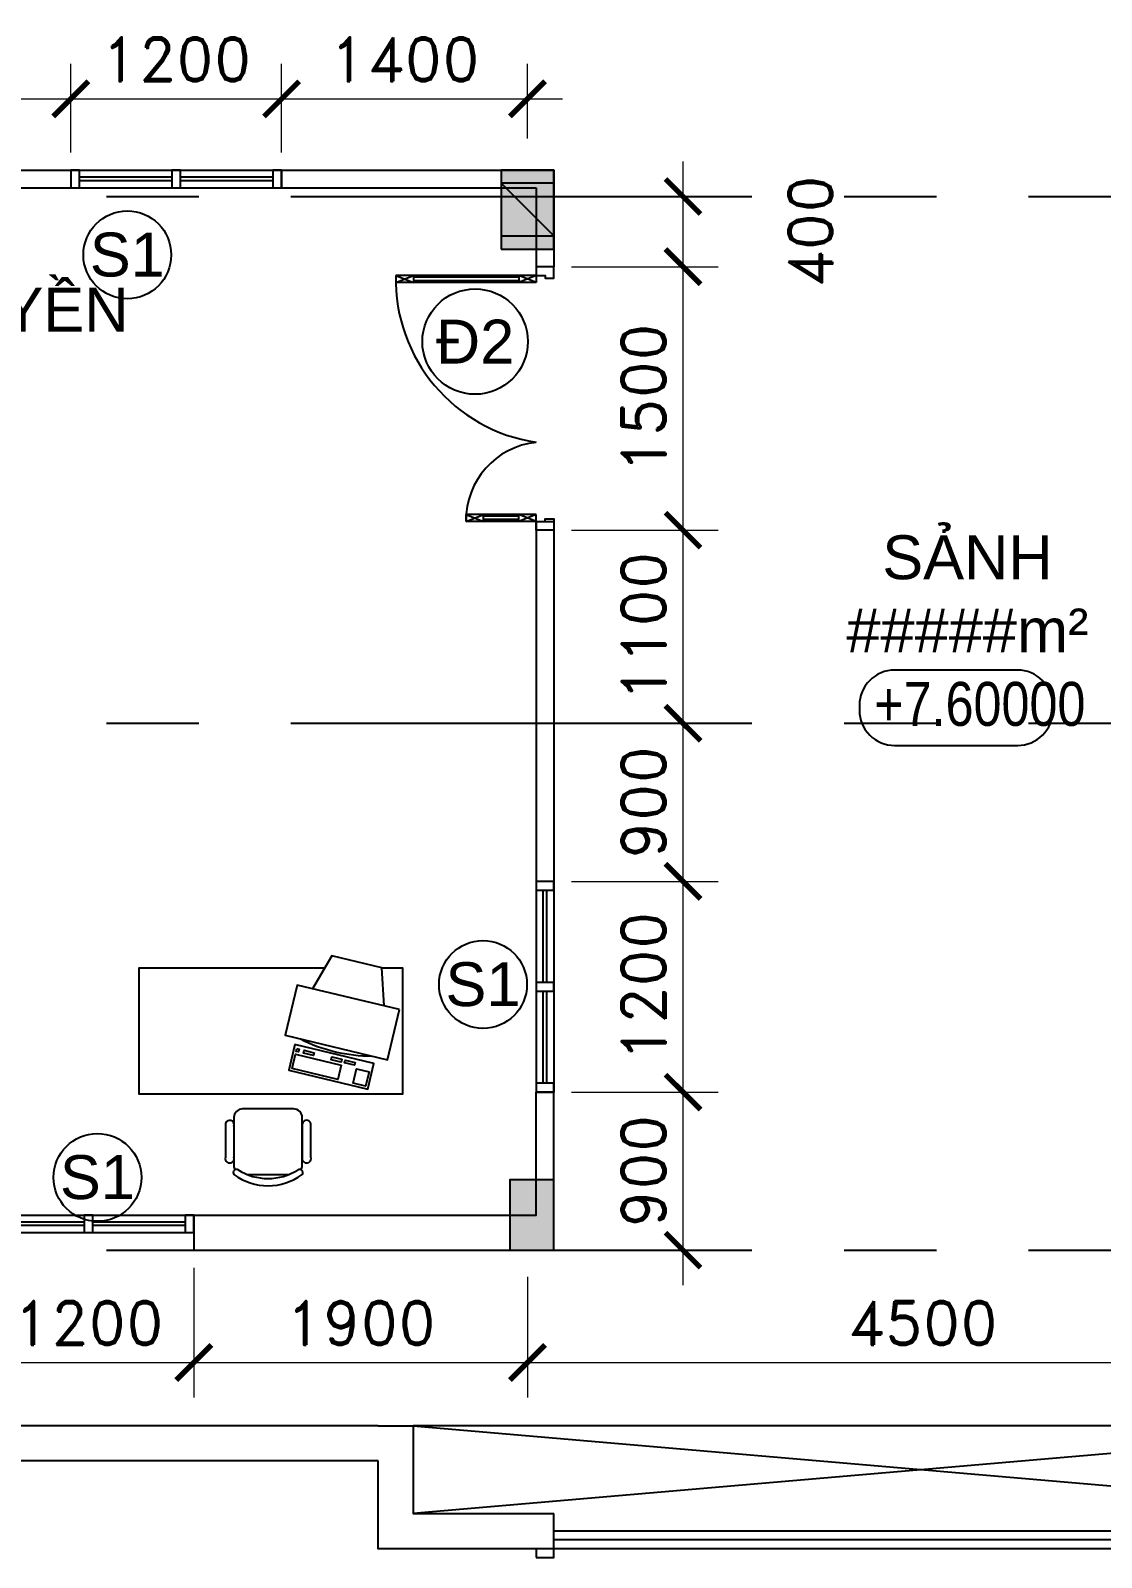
# Model space of a CAD drawing. Header units: inches. Extents: x 452443 to 881249, y 975131 to 1198310.
# Drawn here: x 687490 to 693587, y 1179548 to 1188243 of the extents above; entities that cross this region are included whole.
import ezdxf

# ---------------------------------------------------------------- set-up
doc = ezdxf.new("R2010")
doc.units = ezdxf.units.IN
doc.header["$LTSCALE"] = 3.5
doc.header["$MEASUREMENT"] = 0
doc.linetypes.add('CENTER', pattern=[2, 1.25, -0.25, 0.25, -0.25])
for name, color, linetype in [('cot', 1, 'Continuous'), ('CUA', 4, 'Continuous'), ('DOOR-84', 84, 'Continuous'), ('hatch', 4, 'Continuous'), ('hatch vl', 4, 'Continuous'), ('Net thay', 140, 'Continuous'), ('Netthay_126', 126, 'Continuous'), ('phong', 2, 'Continuous'), ('TEXT2', 7, 'Continuous'), ('thuocdo', 3, 'Continuous'), ('Truc', 252, 'Continuous')]:
    doc.layers.add(name, color=color, linetype=linetype)
doc.styles.add('chu 1', font='VHELVEN0.TTF')
doc.styles.add('romand', font='romand.shx')
doc.styles.add('THONG', font='VHELVCN0.TTF', dxfattribs={"height": 250})
doc.styles.add('VNI-HELVE', font='VHELVEN0.TTF')
doc.dimstyles.new('TL100', dxfattribs={"dimscale": 100, "dimtxt": 2.5, "dimasz": 2, "dimexe": 2, "dimexo": 1, "dimgap": 1, "dimtad": 1, "dimdec": 0, "dimzin": 0, "dimdsep": 46, "dimtxsty": 'romand', "dimblk": 'ARCHTICK', "dimcen": 2, "dimdle": 2, "dimclrd": 256, "dimclre": 256, "dimclrt": 7, "dimadec": 0, "dimazin": 0, "dimtfac": 0.004, "dimtdec": 0, "dimtmove": 2, "dimatfit": 3, "dimfxl": 1, "dimtolj": 1, "dimtzin": 0, "dimlwd": 20, "dimlwe": 20, "dimarcsym": 1})

# ---------------------------------------------------------------- blocks, each defined once
blk = doc.blocks.new('CS-1200')
for p, q in [((0, 100), (1200, 100)), ((0, 0), (1200, 0)), ((575, 60), (50, 60)), ((575, 40), (50, 40)), ((1150, 60), (625, 60)), ((1150, 40), (625, 40))]:
    blk.add_line(p, q)
at = {"ltscale": 5}
for points in [[(0, 0), (50, 0), (50, 100), (0, 100)], [(575, 0), (625, 0), (625, 100), (575, 100)], [(1150, 0), (1200, 0), (1200, 100), (1150, 100)]]:
    blk.add_lwpolyline(points, close=True, dxfattribs=at)
blk = doc.blocks.new('CUAD1500')
for p, q in [((1410, 100), (1410, 900)), ((1450, 900), (1410, 900)), ((1450, 900), (1410, 800)), ((1410, 900), (1450, 800)), ((1450, 100), (1450, 900)), ((1450, 800), (1410, 800)), ((1420, 200), (1420, 800)), ((1440, 200), (1440, 800)), ((50, 500), (90, 400)), ((90, 500), (50, 400)), ((50, 100), (50, 500)), ((50, 500), (90, 500)), ((90, 100), (90, 500)), ((50, 400), (90, 400)), ((60, 200), (60, 400)), ((80, 200), (80, 400)), ((50, 200), (90, 200)), ((50, 100), (90, 200)), ((90, 100), (50, 200)), ((1450, 200), (1410, 200)), ((1450, 100), (1410, 200)), ((1410, 100), (1450, 200)), ((50, 100), (90, 100)), ((1450, 100), (1410, 100))]:
    blk.add_line(p, q)
for points in [[(0, 100), (50, 100), (50, 50), (65, 50), (65, 0), (0, 0)], [(1500, 100), (1450, 100), (1450, 50), (1435, 50), (1435, 0), (1500, 0)]]:
    blk.add_lwpolyline(points, close=True)
at = {"layer": 'hatch'}
for centre, radius, start, end in [((1429.6, -39.8), 940, 88.75532, 171.4465), ((57, 54.7), 445.3, 5.83694, 90.89598)]:
    blk.add_arc(centre, radius, start, end, dxfattribs=at)
blk = doc.blocks.new('CAODO2')
at = {"layer": 'Net thay', "ltscale": 3}
blk.add_lwpolyline([(0, 0), (701.5, 0, 0.414214), (901.5, 200), (901.5, 228.7, 0.414214), (701.5, 428.7), (0, 428.7, 0.414214), (-200, 228.7), (-200, 200, 0.414214)], format="xyb", close=True, dxfattribs=at)
at = {"style": 'THONG', "flags": 4}
blk.add_attdef('%%P0.000', (-115.5, 111.3, 803.4), '', height=250, dxfattribs=at)
blk = doc.blocks.new('ban vitinh2')
blk.add_line((-75.8, -1210.3), (165.3, -1210.3))
for points in [[(706.1, -250.7), (691.7, -33.8), (408.3, 33.8), (297.6, -153.4)], [(691.7, -33.8), (811, -33.8), (811, -753.8), (-689, -753.8), (-689, -33.8), (368.3, -33.8)]]:
    blk.add_lwpolyline(points)
for points in [[(793.7, -271.6), (210, -132.5), (141.9, -418.4), (725.5, -557.5)], [(198.2, -471.3), (163.5, -617.2), (612.9, -724.3), (647.7, -578.4)], [(208, -493.9), (222.5, -497.3), (218.7, -513.3), (204.2, -509.9)], [(307.8, -517.7), (304, -533.6), (246.1, -519.9), (250, -503.9)], [(461.1, -587.9), (441.7, -669.5), (181.4, -607.5), (200.9, -525.8)], [(465.4, -555.2), (461.6, -571.2), (403.7, -557.4), (407.5, -541.4)], [(541.3, -573.3), (537.4, -589.3), (479.6, -575.5), (483.4, -559.5)], [(619.8, -625.7), (600.4, -707.3), (529.8, -690.5), (549.3, -608.9)]]:
    blk.add_lwpolyline(points, close=True)
for points in [[(229.4, -439.3, 0.115665), (638, -536.7, -0.974152)], [(233.7, -1184.2, 0.120944), (239.2, -1161.7), (239.2, -886.3, 0.414214), (190.6, -837.7), (-101, -837.7, 0.414214), (-149.6, -886.3), (-149.6, -1161.7, 0.120944), (-144.1, -1184.2)], [(-149.6, -934.9, 1), (-198.2, -920.7), (-198.2, -1113.1, 1.333333), (-149.6, -1113.1)], [(-126, -1184.6, 0.829608), (-149.6, -1210.3, 0.333333), (239.2, -1210.3, 0.829608), (215.5, -1184.6)], [(-125.8, -1184.4, 0.290756), (215.4, -1184.4)]]:
    blk.add_lwpolyline(points, format="xyb")
blk.add_lwpolyline([(239.2, -923.7), (239.2, -1124.2, 1.062711), (288.5, -1113.1), (288.5, -920.7, 0.798612)], format="xyb", close=True)
blk = doc.blocks.new('_ArchTick')
at = {"color": 0, "linetype": 'ByBlock', "const_width": 0.15}
blk.add_lwpolyline([(-0.5, -0.5), (0.5, 0.5)], dxfattribs=at)
blk = doc.blocks.new('*D3183')
at = {"layer": 'DEFPOINTS', "color": 0}
for p in [(687219.4, 1181298.2), (688419.4, 1181298.2), (688419.4, 1180658.2)]:
    blk.add_point(p, dxfattribs=at)
at = {"layer": 'thuocdo', "lineweight": 20}
for p, q in [((687219.4, 1181198.2), (687219.4, 1180458.2)), ((688419.4, 1181198.2), (688419.4, 1180458.2)), ((687019.4, 1180658.2), (688619.4, 1180658.2))]:
    blk.add_line(p, q, dxfattribs=at)
at = {"layer": 'thuocdo', "lineweight": 20, "xscale": 200, "yscale": 200, "zscale": 200, "rotation": 180}
blk.add_blockref('_ArchTick', (687219.4, 1180658.2), dxfattribs=at)
at = {"layer": 'thuocdo', "lineweight": 20, "xscale": 200, "yscale": 200, "zscale": 200}
blk.add_blockref('_ArchTick', (688419.4, 1180658.2), dxfattribs=at)
at = {"layer": 'thuocdo', "color": 7, "insert": (687819.4, 1180883.2), "char_height": 250, "attachment_point": 5, "style": 'romand'}
blk.add_mtext('\\A1;1200', dxfattribs=at)
blk = doc.blocks.new('*D3184')
at = {"layer": 'DEFPOINTS', "color": 0}
for p in [(688419.4, 1181298.2), (690319.4, 1181246.4), (690319.4, 1180658.2)]:
    blk.add_point(p, dxfattribs=at)
at = {"layer": 'thuocdo', "lineweight": 20}
for p, q in [((688419.4, 1181198.2), (688419.4, 1180458.2)), ((690319.4, 1181146.4), (690319.4, 1180458.2)), ((688219.4, 1180658.2), (690519.4, 1180658.2))]:
    blk.add_line(p, q, dxfattribs=at)
at = {"layer": 'thuocdo', "lineweight": 20, "xscale": 200, "yscale": 200, "zscale": 200, "rotation": 180}
blk.add_blockref('_ArchTick', (688419.4, 1180658.2), dxfattribs=at)
at = {"layer": 'thuocdo', "lineweight": 20, "xscale": 200, "yscale": 200, "zscale": 200}
blk.add_blockref('_ArchTick', (690319.4, 1180658.2), dxfattribs=at)
at = {"layer": 'thuocdo', "color": 7, "insert": (689369.4, 1180883.2), "char_height": 250, "attachment_point": 5, "style": 'romand'}
blk.add_mtext('\\A1;1900', dxfattribs=at)
blk = doc.blocks.new('*D3185')
at = {"layer": 'DEFPOINTS', "color": 0}
for p in [(690319.4, 1181246.4), (694819.4, 1181246.4), (694819.4, 1180658.2)]:
    blk.add_point(p, dxfattribs=at)
at = {"layer": 'thuocdo', "lineweight": 20}
for p, q in [((690319.4, 1181146.4), (690319.4, 1180458.2)), ((694819.4, 1181146.4), (694819.4, 1180458.2)), ((690119.4, 1180658.2), (695019.4, 1180658.2))]:
    blk.add_line(p, q, dxfattribs=at)
at = {"layer": 'thuocdo', "lineweight": 20, "xscale": 200, "yscale": 200, "zscale": 200, "rotation": 180}
blk.add_blockref('_ArchTick', (690319.4, 1180658.2), dxfattribs=at)
at = {"layer": 'thuocdo', "lineweight": 20, "xscale": 200, "yscale": 200, "zscale": 200}
blk.add_blockref('_ArchTick', (694819.4, 1180658.2), dxfattribs=at)
at = {"layer": 'thuocdo', "color": 7, "insert": (692569.4, 1180883.2), "char_height": 250, "attachment_point": 5, "style": 'romand'}
blk.add_mtext('\\A1;4500', dxfattribs=at)
blk = doc.blocks.new('*D3241')
at = {"layer": 'DEFPOINTS', "color": 0}
for p in [(690469.4, 1182198.2), (691204.9, 1182198.2), (690818.4, 1181298.2)]:
    blk.add_point(p, dxfattribs=at)
at = {"layer": 'thuocdo', "lineweight": 20}
for p, q in [((691204.9, 1181098.2), (691204.9, 1182398.2)), ((690569.4, 1182198.2), (691404.9, 1182198.2)), ((690918.4, 1181298.2), (691404.9, 1181298.2))]:
    blk.add_line(p, q, dxfattribs=at)
at = {"layer": 'thuocdo', "lineweight": 20, "xscale": 200, "yscale": 200, "zscale": 200}
for p, rotation in [((691204.9, 1182198.2), 90), ((691204.9, 1181298.2), 270)]:
    blk.add_blockref('_ArchTick', p, dxfattribs=dict(at, rotation=rotation))
at = {"layer": 'thuocdo', "color": 7, "insert": (690979.9, 1181748.2), "char_height": 250, "attachment_point": 5, "rotation": 90, "style": 'romand'}
blk.add_mtext('\\A1;900', dxfattribs=at)
blk = doc.blocks.new('*D3242')
at = {"layer": 'DEFPOINTS', "color": 0}
for p in [(690469.4, 1183398.2), (691204.9, 1183398.2), (690469.4, 1182198.2)]:
    blk.add_point(p, dxfattribs=at)
at = {"layer": 'thuocdo', "lineweight": 20}
for p, q in [((691204.9, 1181998.2), (691204.9, 1183598.2)), ((690569.4, 1183398.2), (691404.9, 1183398.2)), ((690569.4, 1182198.2), (691404.9, 1182198.2))]:
    blk.add_line(p, q, dxfattribs=at)
at = {"layer": 'thuocdo', "lineweight": 20, "xscale": 200, "yscale": 200, "zscale": 200}
for p, rotation in [((691204.9, 1183398.2), 90), ((691204.9, 1182198.2), 270)]:
    blk.add_blockref('_ArchTick', p, dxfattribs=dict(at, rotation=rotation))
at = {"layer": 'thuocdo', "color": 7, "insert": (690979.9, 1182798.2), "char_height": 250, "attachment_point": 5, "rotation": 90, "style": 'romand'}
blk.add_mtext('\\A1;1200', dxfattribs=at)
blk = doc.blocks.new('*D3243')
at = {"layer": 'DEFPOINTS', "color": 0}
for p in [(690613.4, 1184298.2), (691204.9, 1184298.2), (690469.4, 1183398.2)]:
    blk.add_point(p, dxfattribs=at)
at = {"layer": 'thuocdo', "lineweight": 20}
for p, q in [((691204.9, 1183198.2), (691204.9, 1184498.2)), ((690713.4, 1184298.2), (691404.9, 1184298.2)), ((690569.4, 1183398.2), (691404.9, 1183398.2))]:
    blk.add_line(p, q, dxfattribs=at)
at = {"layer": 'thuocdo', "lineweight": 20, "xscale": 200, "yscale": 200, "zscale": 200}
for p, rotation in [((691204.9, 1184298.2), 90), ((691204.9, 1183398.2), 270)]:
    blk.add_blockref('_ArchTick', p, dxfattribs=dict(at, rotation=rotation))
at = {"layer": 'thuocdo', "color": 7, "insert": (690979.9, 1183848.2), "char_height": 250, "attachment_point": 5, "rotation": 90, "style": 'romand'}
blk.add_mtext('\\A1;900', dxfattribs=at)
blk = doc.blocks.new('*D3244')
at = {"layer": 'DEFPOINTS', "color": 0}
for p in [(690469.4, 1185398.2), (691204.9, 1185398.2), (690613.4, 1184298.2)]:
    blk.add_point(p, dxfattribs=at)
at = {"layer": 'thuocdo', "lineweight": 20}
for p, q in [((691204.9, 1184098.2), (691204.9, 1185598.2)), ((690569.4, 1185398.2), (691404.9, 1185398.2)), ((690713.4, 1184298.2), (691404.9, 1184298.2))]:
    blk.add_line(p, q, dxfattribs=at)
at = {"layer": 'thuocdo', "lineweight": 20, "xscale": 200, "yscale": 200, "zscale": 200}
for p, rotation in [((691204.9, 1185398.2), 90), ((691204.9, 1184298.2), 270)]:
    blk.add_blockref('_ArchTick', p, dxfattribs=dict(at, rotation=rotation))
at = {"layer": 'thuocdo', "color": 7, "insert": (690979.9, 1184848.2), "char_height": 250, "attachment_point": 5, "rotation": 90, "style": 'romand'}
blk.add_mtext('\\A1;1100', dxfattribs=at)
blk = doc.blocks.new('*D3245')
at = {"layer": 'DEFPOINTS', "color": 0}
for p in [(690469.4, 1186898.2), (691204.9, 1186898.2), (690469.4, 1185398.2)]:
    blk.add_point(p, dxfattribs=at)
at = {"layer": 'thuocdo', "lineweight": 20}
for p, q in [((691204.9, 1185198.2), (691204.9, 1187098.2)), ((690569.4, 1186898.2), (691404.9, 1186898.2)), ((690569.4, 1185398.2), (691404.9, 1185398.2))]:
    blk.add_line(p, q, dxfattribs=at)
at = {"layer": 'thuocdo', "lineweight": 20, "xscale": 200, "yscale": 200, "zscale": 200}
for p, rotation in [((691204.9, 1186898.2), 90), ((691204.9, 1185398.2), 270)]:
    blk.add_blockref('_ArchTick', p, dxfattribs=dict(at, rotation=rotation))
at = {"layer": 'thuocdo', "color": 7, "insert": (690979.9, 1186148.2), "char_height": 250, "attachment_point": 5, "rotation": 90, "style": 'romand'}
blk.add_mtext('\\A1;1500', dxfattribs=at)
blk = doc.blocks.new('*D3246')
at = {"layer": 'DEFPOINTS', "color": 0}
for p in [(690644, 1187298.2), (691204.9, 1187298.2), (690469.4, 1186898.2)]:
    blk.add_point(p, dxfattribs=at)
at = {"layer": 'thuocdo', "lineweight": 20}
for p, q in [((691204.9, 1186698.2), (691204.9, 1187498.2)), ((690744, 1187298.2), (691404.9, 1187298.2)), ((690569.4, 1186898.2), (691404.9, 1186898.2))]:
    blk.add_line(p, q, dxfattribs=at)
at = {"layer": 'thuocdo', "lineweight": 20, "xscale": 200, "yscale": 200, "zscale": 200}
for p, rotation in [((691204.9, 1187298.2), 90), ((691204.9, 1186898.2), 270)]:
    blk.add_blockref('_ArchTick', p, dxfattribs=dict(at, rotation=rotation))
at = {"layer": 'thuocdo', "color": 7, "insert": (691929.9, 1187098.2), "char_height": 250, "attachment_point": 5, "rotation": 90, "style": 'romand'}
blk.add_mtext('\\A1;400', dxfattribs=at)
blk = doc.blocks.new('*D3257')
at = {"layer": 'DEFPOINTS', "color": 0}
for p in [(687719.4, 1187854.1), (686319.4, 1187518.2), (687719.4, 1187448.2)]:
    blk.add_point(p, dxfattribs=at)
at = {"layer": 'thuocdo', "lineweight": 20}
for p, q in [((686319.4, 1187618.2), (686319.4, 1188054.1)), ((687719.4, 1187548.2), (687719.4, 1188054.1)), ((686119.4, 1187854.1), (687919.4, 1187854.1))]:
    blk.add_line(p, q, dxfattribs=at)
at = {"layer": 'thuocdo', "lineweight": 20, "xscale": 200, "yscale": 200, "zscale": 200, "rotation": 180}
blk.add_blockref('_ArchTick', (686319.4, 1187854.1), dxfattribs=at)
at = {"layer": 'thuocdo', "lineweight": 20, "xscale": 200, "yscale": 200, "zscale": 200}
blk.add_blockref('_ArchTick', (687719.4, 1187854.1), dxfattribs=at)
at = {"layer": 'thuocdo', "color": 7, "insert": (687019.4, 1188079.1), "char_height": 250, "attachment_point": 5, "style": 'romand'}
blk.add_mtext('\\A1;1400', dxfattribs=at)
blk = doc.blocks.new('*D3258')
at = {"layer": 'DEFPOINTS', "color": 0}
for p in [(688919.4, 1187854.1), (687719.4, 1187448.2), (688919.4, 1187448.2)]:
    blk.add_point(p, dxfattribs=at)
at = {"layer": 'thuocdo', "lineweight": 20}
for p, q in [((687719.4, 1187548.2), (687719.4, 1188054.1)), ((688919.4, 1187548.2), (688919.4, 1188054.1)), ((687519.4, 1187854.1), (689119.4, 1187854.1))]:
    blk.add_line(p, q, dxfattribs=at)
at = {"layer": 'thuocdo', "lineweight": 20, "xscale": 200, "yscale": 200, "zscale": 200, "rotation": 180}
blk.add_blockref('_ArchTick', (687719.4, 1187854.1), dxfattribs=at)
at = {"layer": 'thuocdo', "lineweight": 20, "xscale": 200, "yscale": 200, "zscale": 200}
blk.add_blockref('_ArchTick', (688919.4, 1187854.1), dxfattribs=at)
at = {"layer": 'thuocdo', "color": 7, "insert": (688319.4, 1188079.1), "char_height": 250, "attachment_point": 5, "style": 'romand'}
blk.add_mtext('\\A1;1200', dxfattribs=at)
blk = doc.blocks.new('*D3259')
at = {"layer": 'DEFPOINTS', "color": 0}
for p in [(690319.4, 1187854.1), (690319.4, 1187527.5), (688919.4, 1187448.2)]:
    blk.add_point(p, dxfattribs=at)
at = {"layer": 'thuocdo', "lineweight": 20}
for p, q in [((688919.4, 1187548.2), (688919.4, 1188054.1)), ((690319.4, 1187627.5), (690319.4, 1188054.1)), ((688719.4, 1187854.1), (690519.4, 1187854.1))]:
    blk.add_line(p, q, dxfattribs=at)
at = {"layer": 'thuocdo', "lineweight": 20, "xscale": 200, "yscale": 200, "zscale": 200, "rotation": 180}
blk.add_blockref('_ArchTick', (688919.4, 1187854.1), dxfattribs=at)
at = {"layer": 'thuocdo', "lineweight": 20, "xscale": 200, "yscale": 200, "zscale": 200}
blk.add_blockref('_ArchTick', (690319.4, 1187854.1), dxfattribs=at)
at = {"layer": 'thuocdo', "color": 7, "insert": (689619.4, 1188079.1), "char_height": 250, "attachment_point": 5, "style": 'romand'}
blk.add_mtext('\\A1;1400', dxfattribs=at)

msp = doc.modelspace()

# ---------------------------------------------------------------- hatches: boundary and pattern name
at = {"layer": 'cot'}
for points in [[(690169.4, 1186998.2), (690469.4, 1186998.2), (690469.4, 1187448.2), (690169.4, 1187448.2)], [(690219.4, 1181298.2), (690469.4, 1181298.2), (690469.4, 1181698.2), (690219.4, 1181698.2)]]:
    msp.add_hatch(color=256, dxfattribs=at).paths.add_polyline_path(points)
h = msp.add_hatch(color=256, dxfattribs=at)
h.dxf.hatch_style = 1
h.paths.add_polyline_path([(690469.4, 1187073.2), (690469.4, 1187373.2), (690169.4, 1187373.2), (690169.4, 1187073.2)])
h = msp.add_hatch(color=256, dxfattribs=at)
h.dxf.hatch_style = 1
h.paths.add_polyline_path([(690469.4, 1187073.2), (690469.4, 1187373.2), (690169.4, 1187373.2), (690169.4, 1187073.2)])

# ---------------------------------------------------------------- linework, layer by layer
for points in [[(690169.4, 1186998.2), (690469.4, 1186998.2), (690469.4, 1187448.2), (690169.4, 1187448.2)], [(690169.4, 1187073.2), (690469.4, 1187073.2), (690469.4, 1187373.2), (690169.4, 1187373.2)], [(690169.4, 1187073.2), (690469.4, 1187073.2), (690469.4, 1187373.2), (690169.4, 1187373.2)], [(690219.4, 1181298.2), (690469.4, 1181298.2), (690469.4, 1181698.2), (690219.4, 1181698.2)]]:
    msp.add_lwpolyline(points, close=True, dxfattribs=at)
msp.add_lwpolyline([(690169.4, 1187373.2), (690469.4, 1187073.2)], dxfattribs=at)
msp.add_lwpolyline([(690169.4, 1187373.2), (690469.4, 1187073.2)], dxfattribs=at)
at = {"layer": 'DOOR-84'}
for points in [[(694669.6, 1179698.2), (690469.4, 1179698.2)], [(690469.4, 1179598.2), (690469.4, 1179698.2)], [(694669.6, 1179648.2), (690469.4, 1179648.2)], [(694669.5, 1179598.2), (690469.4, 1179598.2)]]:
    msp.add_lwpolyline(points, dxfattribs=at)
msp.add_lwpolyline([(690369.4, 1179548.2), (690469.4, 1179548.2), (690469.4, 1179598.2), (690369.4, 1179598.2)], close=True, dxfattribs=at)
at = {"layer": 'hatch vl'}
for centre, radius in [((688040.9, 1186965.7), 250), ((690020.9, 1186471.7), 300), ((690066, 1182810.9), 250), ((687870.8, 1181712.3), 250)]:
    msp.add_circle(centre, radius, dxfattribs=at)
at = {"layer": 'Netthay_126'}
for points in [[(695469.7, 1180298.2), (689669, 1180298.2)], [(689669, 1180298.2), (695469.7, 1179798.2)], [(695469.7, 1180298.2), (689669, 1179798.2)]]:
    msp.add_lwpolyline(points, dxfattribs=at)
at = {"layer": 'phong'}
for p, q in [((684919.4, 1187448.2), (687719.4, 1187448.2)), ((688919.4, 1187448.2), (690469.4, 1187448.2)), ((690469.4, 1187448.2), (690469.4, 1186898.2)), ((684919.4, 1187348.2), (687719.4, 1187348.2)), ((688919.4, 1187348.2), (690369.4, 1187348.2)), ((690369.4, 1187348.2), (690369.4, 1186898.2)), ((690469.4, 1186898.2), (690369.4, 1186898.2)), ((690369.4, 1185448.2), (690369.4, 1183398.2)), ((690369.4, 1185448.2), (690469.4, 1185448.2)), ((690469.4, 1185448.2), (690469.4, 1183398.2)), ((689469, 1180098.2), (686269.4, 1180098.2))]:
    msp.add_line(p, q, dxfattribs=at)
for points in [[(687719.4, 1187448.2), (687719.4, 1187348.2)], [(688919.4, 1187448.2), (688919.4, 1187348.2)], [(690469.4, 1183398.2), (690369.4, 1183398.2)], [(688419.4, 1181298.2), (690469.4, 1181298.2), (690469.4, 1182198.2)], [(688419.4, 1181498.2), (690369.4, 1181498.2), (690369.4, 1182198.2)], [(690469.4, 1182198.2), (690369.4, 1182198.2)], [(688419.4, 1181498.2), (688419.4, 1181298.2)], [(689469, 1180298.2), (686469.4, 1180298.2)], [(689469, 1180298.2), (689669, 1180298.2), (689669, 1179798.2), (690469.4, 1179798.2)], [(690469.4, 1179598.2), (689469, 1179598.2), (689469, 1180098.2)], [(690469.4, 1179598.2), (690469.4, 1179798.2)]]:
    msp.add_lwpolyline(points, dxfattribs=at)
at = {"layer": 'Truc', "linetype": 'CENTER', "ltscale": 600}
for points in [[(676372.5, 1187298.2), (708909.4, 1187298.2)], [(676372.5, 1184298.2), (708909.4, 1184298.2)], [(676372.5, 1181298.2), (708909.4, 1181298.2)]]:
    msp.add_lwpolyline(points, dxfattribs=at)

# ---------------------------------------------------------------- block references
msp.add_blockref('ban vitinh2', (688797.4, 1182940))
at = {"layer": 'CUA'}
for p in [(687719.4, 1187348.2), (687219.4, 1181398.2)]:
    msp.add_blockref('CS-1200', p, dxfattribs=at)
at = {"layer": 'CUA', "rotation": 270}
msp.add_blockref('CS-1200', (690369.4, 1183398.2), dxfattribs=at)
at = {"layer": 'DOOR-84', "rotation": 90}
msp.add_blockref('CUAD1500', (690469.4, 1185398.2), dxfattribs=at)
at = {"layer": 'phong'}
msp.add_blockref('CAODO2', (692408.9, 1184172.5), dxfattribs=at).add_auto_attribs({'%%P0.000': '+7.60000'})

# ---------------------------------------------------------------- texts
at = {"char_height": 250, "width": 407.041, "attachment_point": 5, "style": 'chu 1'}
for s, insert in [('S1', (688040.9, 1186965.7)), ('Ñ2', (690020.9, 1186471.7)), ('S1', (690066, 1182810.9)), ('S1', (687870.8, 1181712.3))]:
    msp.add_mtext(s, dxfattribs=dict(at, insert=insert))
at = {"layer": 'TEXT2', "char_height": 250, "attachment_point": 2, "style": 'VNI-HELVE'}
for s, width, insert in [('{\\C7;ÑOÄI NGHIEÄP VUÏ DÖÏ TOAÙN TUYEÂN TRUYEÀN\\P#####m²}', 8009.558, (684464.7, 1186778.5)), ('{\\C7;SAÛNH\\P#####m²}', 4203.104, (692824.3, 1185368.7))]:
    msp.add_mtext_dynamic_manual_height_columns(s, width=width, gutter_width=1000, heights=[0], dxfattribs=dict(at, insert=insert))

# ---------------------------------------------------------------- dimensions: what is measured, and where the dimension line sits
at = {"layer": 'thuocdo'}
for base, p1, p2, picture, middle in [((687719.4, 1187854.1), (686319.4, 1187518.2), (687719.4, 1187448.2), '*D3257', (687019.4, 1188079.1)), ((688919.4, 1187854.1), (687719.4, 1187448.2), (688919.4, 1187448.2), '*D3258', (688319.4, 1188079.1)), ((690319.4, 1187854.1), (688919.4, 1187448.2), (690319.4, 1187527.5), '*D3259', (689619.4, 1188079.1)), ((688419.4, 1180658.2), (687219.4, 1181298.2), (688419.4, 1181298.2), '*D3183', (687819.4, 1180883.2)), ((690319.4, 1180658.2), (688419.4, 1181298.2), (690319.4, 1181246.4), '*D3184', (689369.4, 1180883.2)), ((694819.4, 1180658.2), (690319.4, 1181246.4), (694819.4, 1181246.4), '*D3185', (692569.4, 1180883.2))]:
    dim = msp.add_linear_dim(base=base, p1=p1, p2=p2, dimstyle='TL100', override={"dimfxl": 10, "dimarcsym": 1}, dxfattribs=at)
    dim.commit()
    dim.dimension.update_dxf_attribs({"geometry": picture, "text_midpoint": middle})
for base, p1, p2, picture, middle in [((691204.9, 1187298.2), (690469.4, 1186898.2), (690644, 1187298.2), '*D3246', (691929.9, 1187098.2)), ((691204.9, 1186898.2), (690469.4, 1185398.2), (690469.4, 1186898.2), '*D3245', (690979.9, 1186148.2)), ((691204.9, 1185398.2), (690613.4, 1184298.2), (690469.4, 1185398.2), '*D3244', (690979.9, 1184848.2)), ((691204.9, 1184298.2), (690469.4, 1183398.2), (690613.4, 1184298.2), '*D3243', (690979.9, 1183848.2)), ((691204.9, 1183398.2), (690469.4, 1182198.2), (690469.4, 1183398.2), '*D3242', (690979.9, 1182798.2)), ((691204.9, 1182198.2), (690818.4, 1181298.2), (690469.4, 1182198.2), '*D3241', (690979.9, 1181748.2))]:
    dim = msp.add_linear_dim(base=base, p1=p1, p2=p2, angle=90, dimstyle='TL100', override={"dimfxl": 10, "dimarcsym": 1}, dxfattribs=at)
    dim.commit()
    dim.dimension.update_dxf_attribs({"geometry": picture, "text_midpoint": middle})

doc.saveas('drawing.dxf')
